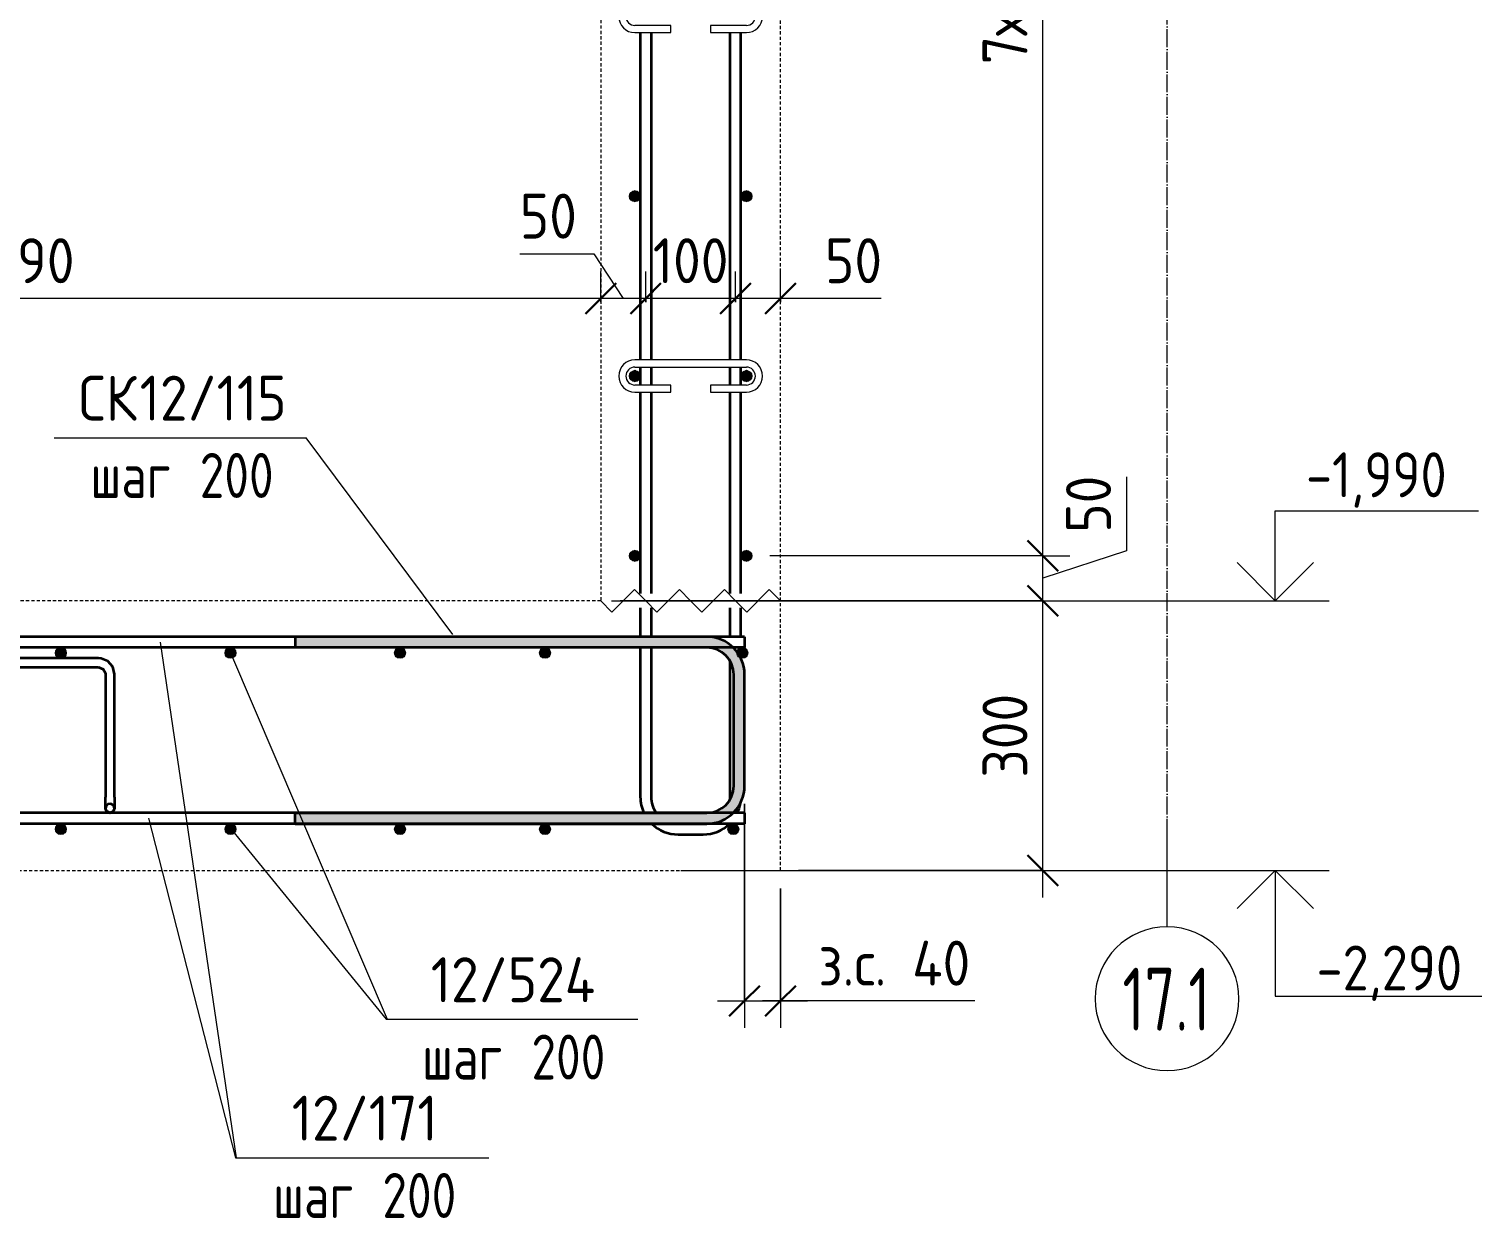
# Model space of a CAD drawing. Header units: millimetres. Extents: x -35709 to -15218, y -2926 to 78616.
# Drawn here: x -19999 to -18382, y -2677 to -1354 of the extents above; entities that cross this region are included whole.
import ezdxf

# ---------------------------------------------------------------- set-up
doc = ezdxf.new("R2010")
doc.units = ezdxf.units.MM
doc.linetypes.add('01 Штриховая _4 мм_', pattern=[6, 3.5, -2.5])
doc.linetypes.add('02 Штрихпунктирная _20 мм_', pattern=[25, 20, -2.5, 0, -2.5])
for name, color, linetype, lineweight in [('AA_Dim', 7, 'Continuous', 9), ('AA_Dim-20', 7, 'Continuous', 9), ('AA_Oformlenie', 7, 'Continuous', 9), ('AA_Vinoska', 7, 'Continuous', 9), ('AA_Visotnaya otmetka', 7, 'Continuous', 9), ('KR_Armatura', 7, 'Continuous', 20), ('KR_Armatura_Tonkie', 7, 'Continuous', 20), ('Оси', 7, 'Continuous', 9)]:
    doc.layers.add(name, color=color, linetype=linetype, lineweight=lineweight)
doc.layers.add('AF_Stena_Опалубка', color=7, linetype='Continuous', lineweight=20, true_color=0x0063c6)
doc.layers.add('KR_Fundament', color=7, linetype='Continuous', lineweight=20, true_color=0x804000)
doc.styles.add('ISOCPEUR_1', font='isocpeur.TTF', dxfattribs={"width": 0.9, "height": 50})
doc.styles.add('ISOCPEUR_2', font='isocpeur.TTF', dxfattribs={"width": 0.8, "height": 50})
doc.styles.add('ISOCPEUR_3', font='isocpeur.TTF', dxfattribs={"width": 0.7, "height": 70})
doc.styles.add('ISOCPEUR_4', font='isocpeur.TTF', dxfattribs={"width": 0.85, "height": 50})
doc.dimstyles.new('00_Точн_3_знака__прозр_', dxfattribs={"dimscale": 304.8, "dimtxt": 50.137748, "dimasz": 0.111549, "dimexe": 0.098425, "dimexo": 0.065617, "dimgap": 0.006562, "dimtad": 1, "dimdec": 3, "dimrnd": 0.001, "dimdsep": 46, "dimtxsty": 'ISOCPEUR_1', "dimblk1": 'OBLIQUE', "dimblk2": 'OBLIQUE', "dimsah": 1, "dimcen": 0.09, "dimdle": 0.098425, "dimazin": 0, "dimtfac": 1, "dimtdec": 4, "dimtix": 1, "dimtmove": 0, "dimatfit": 3, "dimfxl": 1, "dimtvp": 1, "dimtolj": 1, "dimtzin": 0, "dimlwd": 18, "dimlwe": 18, "dimarcsym": 2})
doc.dimstyles.new('00_Точн_3_знака__прозр__1', dxfattribs={"dimscale": 304.8, "dimtxt": 50.137748, "dimasz": 0.111549, "dimexe": 0.098425, "dimexo": 0.065617, "dimgap": 0.006562, "dimtad": 1, "dimdec": 3, "dimrnd": 0.001, "dimdsep": 46, "dimtxsty": 'ISOCPEUR_1', "dimblk1": 'OBLIQUE', "dimblk2": 'OBLIQUE', "dimsah": 1, "dimcen": 0.09, "dimdle": 0.098425, "dimazin": 0, "dimtfac": 1, "dimtdec": 4, "dimtix": 1, "dimtmove": 1, "dimatfit": 3, "dimfxl": 1, "dimtvp": 1, "dimtolj": 1, "dimtzin": 0, "dimlwd": 18, "dimlwe": 18, "dimarcsym": 2})

# ---------------------------------------------------------------- blocks, each defined once
blk = doc.blocks.new('261_Лягушка _НесАрм_РабПлоск_ - 10 А240-3854957-Б-Б Арм')
at = {"layer": 'KR_Armatura', "lineweight": 35}
for start, end in [(90, 270), (270, 90)]:
    blk.add_arc((-77081.1, -2221), 5, start, end, dxfattribs=at)
at = {"layer": 'KR_Armatura_Tonkie', "lineweight": 35}
for p, q in [((-77093.6, -2054), (-77258.6, -2054)), ((-77258.6, -2064), (-77093.6, -2064)), ((-77276.1, -2071.5), (-77276.1, -2208.5)), ((-77266.1, -2208.5), (-77266.1, -2071.5)), ((-77086.1, -2071.5), (-77086.1, -2208.5)), ((-77076.1, -2208.5), (-77076.1, -2071.5))]:
    blk.add_line(p, q, dxfattribs=at)
at = {"layer": 'KR_Armatura_Tonkie', "lineweight": 35, "flags": 128}
for points in [[(-77258.6, -2054), (-77266.6, -2055.9), (-77272.8, -2061.3), (-77275.9, -2069), (-77276.1, -2071.5)], [(-77266.1, -2071.5), (-77264.2, -2066.5), (-77259.4, -2064.1), (-77258.6, -2064)], [(-77076.1, -2071.5), (-77078, -2063.5), (-77083.4, -2057.3), (-77091, -2054.2), (-77093.6, -2054)], [(-77093.6, -2064), (-77088.6, -2065.9), (-77086.1, -2070.6), (-77086.1, -2071.5)], [(-77276.1, -2208.5), (-77276.1, -2215.2), (-77276.1, -2219.8), (-77276.1, -2221)], [(-77266.1, -2221), (-77266.1, -2219.1), (-77266.1, -2213.9), (-77266.1, -2208.5)], [(-77086.1, -2221), (-77086.1, -2219.1), (-77086.1, -2213.9), (-77086.1, -2208.5)], [(-77076.1, -2208.5), (-77076.1, -2215.2), (-77076.1, -2219.8), (-77076.1, -2221)], [(-77081.1, -2226), (-77084.9, -2224.1), (-77086.1, -2221)], [(-77076.1, -2221), (-77077.9, -2224.9), (-77081.1, -2226)]]:
    blk.add_lwpolyline(points, dxfattribs=at)
blk = doc.blocks.new('Последовательность узлов - 3мм масшт20 маскировка-904226-Б-Б Арм')
at = {"layer": 'AA_Oformlenie'}
for p, q in [((-76522.5, -282.5), (-76497.5, -257.5)), ((-76485, -270), (-76497.5, -257.5)), ((-76472.5, -282.5), (-76447.5, -257.5)), ((-76435, -270), (-76447.5, -257.5)), ((-76422.5, -282.5), (-76397.5, -257.5)), ((-76385, -270), (-76397.5, -257.5)), ((-76372.5, -282.5), (-76347.5, -257.5)), ((-76335, -270), (-76347.5, -257.5)), ((-76535, -270), (-76522.5, -282.5)), ((-76485, -270), (-76472.5, -282.5)), ((-76435, -270), (-76422.5, -282.5)), ((-76385, -270), (-76372.5, -282.5))]:
    blk.add_line(p, q, dxfattribs=at)
blk = doc.blocks.new('079_Шпилька _ЭлУзла_ - d8 А240-3883367-Б-Б Арм')
at = {"layer": 'AA_Oformlenie'}
for p, q in [((-76373, -922), (-76497, -922)), ((-76497, -930), (-76373, -930)), ((-76457, -950), (-76497, -950)), ((-76457, -958), (-76457, -950)), ((-76373, -950), (-76413, -950)), ((-76413, -950), (-76413, -958)), ((-76497, -958), (-76457, -958)), ((-76413, -958), (-76373, -958))]:
    blk.add_line(p, q, dxfattribs=at)
for centre, radius, start, end in [((-76497, -940), 18, 90, 270), ((-76497, -940), 10, 90, 270), ((-76373, -940), 18, 270, 90), ((-76373, -940), 10, 270, 90)]:
    blk.add_arc(centre, radius, start, end, dxfattribs=at)
blk = doc.blocks.new('DIMBLOCK80-Б-Б Арм')
at = {"layer": 'AA_Dim-20', "color": 30, "lineweight": 18, "true_color": 0xff8000, "transparency": 16777216}
for p, q in [((-19212.8, -1657.8), (-19212.8, -1623.8)), ((-19162.8, -1657.8), (-19162.8, -1623.8)), ((-19132.8, -1653.8), (-19212.8, -1653.8)), ((-19212.8, -1653.8), (-19212.8, -1657.8)), ((-19133.4, -1653.8), (-19187.8, -1653.8)), ((-19162.8, -1653.8), (-19162.8, -1657.8)), ((-19051, -1653.8), (-19133.4, -1653.8))]:
    blk.add_line(p, q, dxfattribs=at)
at = {"layer": 'AA_Dim-20', "color": 30, "lineweight": 30, "true_color": 0xff8000, "transparency": 16777216}
for p, q in [((-19212.8, -1653.8), (-19195.8, -1636.8)), ((-19162.8, -1653.8), (-19145.8, -1636.8)), ((-19212.8, -1653.8), (-19229.8, -1670.8)), ((-19162.8, -1653.8), (-19179.8, -1670.8))]:
    blk.add_line(p, q, dxfattribs=at)
at = {"layer": 'AA_Dim-20', "color": 0, "lineweight": 18, "transparency": 16777216, "insert": (-19113.4, -1586.7), "char_height": 50, "width": 74.923, "attachment_point": 1, "line_spacing_factor": 1.135194, "style": 'ISOCPEUR_1'}
blk.add_mtext('50', dxfattribs=at)
blk = doc.blocks.new('_Oblique')
at = {"color": 0, "linetype": 'ByBlock', "lineweight": -2}
blk.add_line((-0.5, -0.5), (0.5, 0.5), dxfattribs=at)
blk = doc.blocks.new('DIMBLOCK81-Б-Б Арм')
at = {"layer": 'AA_Dim-20', "color": 30, "lineweight": 18, "true_color": 0xff8000, "transparency": 16777216}
for p, q in [((-19312.8, -1657.8), (-19312.8, -1623.8)), ((-19212.8, -1657.8), (-19212.8, -1623.8)), ((-19212.8, -1653.8), (-19312.8, -1653.8)), ((-19312.8, -1653.8), (-19312.8, -1657.8)), ((-19212.8, -1653.8), (-19212.8, -1657.8))]:
    blk.add_line(p, q, dxfattribs=at)
at = {"layer": 'AA_Dim-20', "color": 30, "lineweight": 30, "true_color": 0xff8000, "transparency": 16777216}
for p, q in [((-19312.8, -1653.8), (-19295.8, -1636.8)), ((-19212.8, -1653.8), (-19195.8, -1636.8)), ((-19312.8, -1653.8), (-19329.8, -1670.8)), ((-19212.8, -1653.8), (-19229.8, -1670.8))]:
    blk.add_line(p, q, dxfattribs=at)
at = {"layer": 'AA_Dim-20', "color": 0, "lineweight": 18, "transparency": 16777216, "insert": (-19304.9, -1586.7), "char_height": 50, "width": 101.032, "attachment_point": 1, "line_spacing_factor": 1.135194, "style": 'ISOCPEUR_1'}
blk.add_mtext('100', dxfattribs=at)
blk = doc.blocks.new('DIMBLOCK82-Б-Б Арм')
at = {"layer": 'AA_Dim-20', "color": 30, "lineweight": 18, "true_color": 0xff8000, "transparency": 16777216}
for p, q in [((-19452.9, -1604.2), (-19370.4, -1604.2)), ((-19370.4, -1604.2), (-19337.8, -1653.8)), ((-19362.8, -1657.8), (-19362.8, -1623.8)), ((-19312.8, -1657.8), (-19312.8, -1623.8)), ((-19312.8, -1653.8), (-19362.8, -1653.8)), ((-19362.8, -1653.8), (-19362.8, -1657.8)), ((-19312.8, -1653.8), (-19312.8, -1657.8))]:
    blk.add_line(p, q, dxfattribs=at)
at = {"layer": 'AA_Dim-20', "color": 30, "lineweight": 30, "true_color": 0xff8000, "transparency": 16777216}
for p, q in [((-19362.8, -1653.8), (-19345.8, -1636.8)), ((-19312.8, -1653.8), (-19295.8, -1636.8)), ((-19362.8, -1653.8), (-19379.8, -1670.8)), ((-19312.8, -1653.8), (-19329.8, -1670.8))]:
    blk.add_line(p, q, dxfattribs=at)
at = {"layer": 'AA_Dim-20', "color": 0, "lineweight": 18, "transparency": 16777216, "insert": (-19452.9, -1537.1), "char_height": 50, "width": 74.923, "attachment_point": 1, "line_spacing_factor": 1.135194, "style": 'ISOCPEUR_1'}
blk.add_mtext('50', dxfattribs=at)
blk = doc.blocks.new('DIMBLOCK83-Б-Б Арм')
at = {"layer": 'AA_Dim-20', "color": 30, "lineweight": 18, "true_color": 0xff8000, "transparency": 16777216}
for p, q in [((-20652.8, -1657.8), (-20652.8, -1623.8)), ((-19362.8, -1657.8), (-19362.8, -1623.8)), ((-19362.8, -1653.8), (-20652.8, -1653.8)), ((-20652.8, -1653.8), (-20652.8, -1657.8)), ((-19362.8, -1653.8), (-19362.8, -1657.8))]:
    blk.add_line(p, q, dxfattribs=at)
at = {"layer": 'AA_Dim-20', "color": 30, "lineweight": 30, "true_color": 0xff8000, "transparency": 16777216}
for p, q in [((-20652.8, -1653.8), (-20635.8, -1636.8)), ((-19362.8, -1653.8), (-19345.8, -1636.8)), ((-20652.8, -1653.8), (-20669.8, -1670.8)), ((-19362.8, -1653.8), (-19379.8, -1670.8))]:
    blk.add_line(p, q, dxfattribs=at)
at = {"layer": 'AA_Dim-20', "color": 0, "lineweight": 18, "transparency": 16777216, "insert": (-20065.5, -1586.7), "char_height": 50, "width": 138.494, "attachment_point": 1, "line_spacing_factor": 1.135194, "style": 'ISOCPEUR_1'}
blk.add_mtext('1290', dxfattribs=at)
blk = doc.blocks.new('DIMBLOCK88-Б-Б Арм')
at = {"layer": 'AA_Dim-20', "color": 30, "lineweight": 30, "true_color": 0xff8000, "transparency": 16777216}
for p, q in [((-18871, -1940), (-18888, -1923)), ((-18871, -1940), (-18854, -1957)), ((-18871, -1990), (-18888, -1973)), ((-18871, -1990), (-18854, -2007)), ((-18871, -2290), (-18888, -2273)), ((-18871, -2290), (-18854, -2307))]:
    blk.add_line(p, q, dxfattribs=at)
at = {"layer": 'AA_Dim-20', "color": 30, "lineweight": 18, "true_color": 0xff8000, "transparency": 16777216}
for p, q in [((-18871, -1940), (-19174.8, -1940)), ((-18871, -1940), (-18841, -1940)), ((-18871, -1990), (-19341.1, -1990)), ((-18871, -2320), (-18871, -1990)), ((-18871, -1990), (-18841, -1990)), ((-18871, -2290), (-19142.8, -2290)), ((-18871, -2290), (-18841, -2290))]:
    blk.add_line(p, q, dxfattribs=at)
at = {"layer": 'AA_Dim-20', "color": 0, "lineweight": 18, "transparency": 16777216, "insert": (-18938.1, -2186.8), "char_height": 50, "width": 112.384, "attachment_point": 1, "rotation": 90, "line_spacing_factor": 1.135194, "style": 'ISOCPEUR_1'}
blk.add_mtext('300', dxfattribs=at)
blk = doc.blocks.new('_None')
blk = doc.blocks.new('DIMBLOCK89-Б-Б Арм')
at = {"layer": 'AA_Dim-20', "color": 30, "lineweight": 18, "true_color": 0xff8000, "transparency": 16777216}
for p, q in [((-18778, -1852), (-18778, -1934.4)), ((-18778, -1934.4), (-18871, -1965)), ((-18871, -1940), (-19174.8, -1940)), ((-18871, -1990), (-18871, -1940)), ((-18871, -1940), (-18841, -1940)), ((-18871, -1990), (-19341.1, -1990)), ((-18871, -1990), (-18841, -1990))]:
    blk.add_line(p, q, dxfattribs=at)
at = {"layer": 'AA_Dim-20', "color": 30, "lineweight": 30, "true_color": 0xff8000, "transparency": 16777216}
for p, q in [((-18871, -1940), (-18888, -1923)), ((-18871, -1940), (-18854, -1957)), ((-18871, -1990), (-18888, -1973)), ((-18871, -1990), (-18854, -2007))]:
    blk.add_line(p, q, dxfattribs=at)
at = {"layer": 'AA_Dim-20', "color": 0, "lineweight": 18, "transparency": 16777216, "insert": (-18845.1, -1914.4), "char_height": 50, "width": 74.923, "attachment_point": 1, "rotation": 90, "line_spacing_factor": 1.135194, "style": 'ISOCPEUR_1'}
blk.add_mtext('50', dxfattribs=at)
blk = doc.blocks.new('DIMBLOCK90-Б-Б Арм')
at = {"layer": 'AA_Dim-20', "color": 30, "lineweight": 30, "true_color": 0xff8000, "transparency": 16777216}
for p, q in [((-18871, -420), (-18888, -403)), ((-18871, -420), (-18854, -437)), ((-18871, -540), (-18888, -523)), ((-18871, -540), (-18854, -557)), ((-18871, -1940), (-18888, -1923)), ((-18871, -1940), (-18854, -1957))]:
    blk.add_line(p, q, dxfattribs=at)
at = {"layer": 'AA_Dim-20', "color": 30, "lineweight": 18, "true_color": 0xff8000, "transparency": 16777216}
for p, q in [((-18871, -420), (-19174.8, -420)), ((-18871, -420), (-18841, -420)), ((-18871, -540), (-19174.8, -540)), ((-18871, -1940), (-18871, -540)), ((-18871, -540), (-18841, -540)), ((-18871, -1940), (-19174.8, -1940)), ((-18871, -1940), (-18841, -1940))]:
    blk.add_line(p, q, dxfattribs=at)
at = {"layer": 'AA_Dim-20', "color": 0, "lineweight": 18, "transparency": 16777216, "insert": (-18938.1, -1393.3), "char_height": 50, "width": 367.803, "attachment_point": 1, "rotation": 90, "line_spacing_factor": 1.135194, "style": 'ISOCPEUR_1'}
blk.add_mtext('7х200=1400', dxfattribs=at)
blk = doc.blocks.new('042_М_Арматуры - Диам длина поз _ Комментарий-2260297-Б-Б Арм')
at = {"layer": 'AA_Vinoska'}
blk.add_line((-76939.7, -2609.6), (-76659.7, -2609.6), dxfattribs=at)
blk = doc.blocks.new('Ось сетки - d_4мм-2765513-Б-Б Арм')
at = {"layer": 'Оси', "color": 12, "true_color": 0xc80000}
for start, end in [(0, 180), (0, 180), (180, 360), (180, 360)]:
    blk.add_arc((-75905, -2432.7), 80, start, end, dxfattribs=at)
blk = doc.blocks.new('Высотные отметки - Стрелка вверх-400292-Б-Б Арм')
at = {"layer": 'AA_Vinoska'}
for p, q in [((-75784.6, -1890), (-75558.6, -1890)), ((-75784.6, -1990), (-75784.6, -1890)), ((-75784.6, -1990), (-75827.1, -1947.6)), ((-75784.6, -1990), (-75742.2, -1947.6)), ((-75844.6, -1990), (-75724.6, -1990))]:
    blk.add_line(p, q, dxfattribs=at)
blk = doc.blocks.new('Высотные отметки - Стрелка вниз высокая-400290-Б-Б Арм')
at = {"layer": 'AA_Vinoska'}
for p, q in [((-75844.6, -2290), (-75724.6, -2290)), ((-75784.6, -2290), (-75827.1, -2332.4)), ((-75784.6, -2290), (-75784.6, -2430)), ((-75784.6, -2290), (-75742.2, -2332.4)), ((-75784.6, -2430), (-75554.6, -2430))]:
    blk.add_line(p, q, dxfattribs=at)
blk = doc.blocks.new('DIMBLOCK102-Б-Б Арм')
at = {"layer": 'AA_Dim-20', "color": 30, "lineweight": 18, "true_color": 0xff8000, "transparency": 16777216}
for p, q in [((-19202.8, -2216), (-19202.8, -2465.2)), ((-19202.8, -2435.2), (-19202.8, -2216)), ((-19162.8, -2310), (-19162.8, -2465.2)), ((-19162.8, -2435.2), (-19162.8, -2310)), ((-19232.8, -2435.2), (-19132.8, -2435.2)), ((-19140.7, -2435.2), (-19182.8, -2435.2)), ((-18946.7, -2435.2), (-19140.7, -2435.2))]:
    blk.add_line(p, q, dxfattribs=at)
at = {"layer": 'AA_Dim-20', "color": 30, "lineweight": 30, "true_color": 0xff8000, "transparency": 16777216}
for p, q in [((-19202.8, -2435.2), (-19185.8, -2418.2)), ((-19162.8, -2435.2), (-19145.8, -2418.2)), ((-19202.8, -2435.2), (-19219.8, -2452.2)), ((-19162.8, -2435.2), (-19179.8, -2452.2))]:
    blk.add_line(p, q, dxfattribs=at)
at = {"layer": 'AA_Dim-20', "color": 0, "lineweight": 18, "transparency": 16777216, "insert": (-19120.7, -2368.1), "char_height": 50, "width": 208.876, "attachment_point": 1, "line_spacing_factor": 1.135194, "style": 'ISOCPEUR_1'}
blk.add_mtext('з.с. 40', dxfattribs=at)

msp = doc.modelspace()

# ---------------------------------------------------------------- hatches: boundary and pattern name
at = {"layer": 'KR_Armatura', "lineweight": 9}
h = msp.add_hatch(color=256, dxfattribs=at)
edge = h.paths.add_edge_path()
edge.add_arc((-19324.7974, -1540), 6, 0, 360)
for points in [[(-19324.7974, -1546), (-19319.6012, -1543), (-19319.6012, -1537), (-19324.7974, -1534), (-19329.9935, -1537), (-19329.9935, -1543)], [(-19200.7974, -1546), (-19195.6012, -1543), (-19195.6012, -1537), (-19200.7974, -1534), (-19205.9935, -1537), (-19205.9935, -1543)], [(-19324.7974, -1746), (-19319.6012, -1743), (-19319.6012, -1737), (-19324.7974, -1734), (-19329.9935, -1737), (-19329.9935, -1743)], [(-19200.7974, -1746), (-19195.6012, -1743), (-19195.6012, -1737), (-19200.7974, -1734), (-19205.9935, -1737), (-19205.9935, -1743)], [(-19324.7974, -1946), (-19319.6012, -1943), (-19319.6012, -1937), (-19324.7974, -1934), (-19329.9935, -1937), (-19329.9935, -1943)], [(-19200.7974, -1946), (-19195.6012, -1943), (-19195.6012, -1937), (-19200.7974, -1934), (-19205.9935, -1937), (-19205.9935, -1943)]]:
    msp.add_hatch(color=256, dxfattribs=at).paths.add_polyline_path(points)
h = msp.add_hatch(color=256, dxfattribs=at)
edge = h.paths.add_edge_path()
edge.add_arc((-19200.7974, -1540), 6, 0, 360)
h = msp.add_hatch(color=256, dxfattribs=at)
edge = h.paths.add_edge_path()
edge.add_arc((-19324.7974, -1740), 6, 0, 360)
h = msp.add_hatch(color=256, dxfattribs=at)
edge = h.paths.add_edge_path()
edge.add_arc((-19200.7974, -1740), 6, 0, 360)
h = msp.add_hatch(color=256, dxfattribs=at)
edge = h.paths.add_edge_path()
edge.add_arc((-19324.7974, -1940), 6, 0, 360)
h = msp.add_hatch(color=256, dxfattribs=at)
edge = h.paths.add_edge_path()
edge.add_arc((-19200.7974, -1940), 6, 0, 360)
at = {"layer": 'KR_Armatura'}
h = msp.add_hatch(color=256, dxfattribs=at)
edge = h.paths.add_edge_path()
edge.add_arc((-19963.464, -2048), 6, 0, 360)
for points in [[(-19966.464, -2053.1962), (-19960.464, -2053.1962), (-19957.464, -2048), (-19960.464, -2042.8038), (-19966.464, -2042.8038), (-19969.464, -2048)], [(-19777.7974, -2053.1962), (-19771.7974, -2053.1962), (-19768.7974, -2048), (-19771.7974, -2042.8038), (-19777.7974, -2042.8038), (-19780.7974, -2048)], [(-19589.1307, -2053.1962), (-19583.1307, -2053.1962), (-19580.1307, -2048), (-19583.1307, -2042.8038), (-19589.1307, -2042.8038), (-19592.1307, -2048)], [(-19427.7974, -2053.1962), (-19421.7974, -2053.1962), (-19418.7974, -2048), (-19421.7974, -2042.8038), (-19427.7974, -2042.8038), (-19430.7974, -2048)], [(-19208.2974, -2053.1962), (-19202.2974, -2053.1962), (-19199.2974, -2048), (-19202.2974, -2042.8038), (-19208.2974, -2042.8038), (-19211.2974, -2048)], [(-19966.464, -2249.1962), (-19960.464, -2249.1962), (-19957.464, -2244), (-19960.464, -2238.8038), (-19966.464, -2238.8038), (-19969.464, -2244)], [(-19777.7974, -2249.1962), (-19771.7974, -2249.1962), (-19768.7974, -2244), (-19771.7974, -2238.8038), (-19777.7974, -2238.8038), (-19780.7974, -2244)], [(-19589.1307, -2249.1962), (-19583.1307, -2249.1962), (-19580.1307, -2244), (-19583.1307, -2238.8038), (-19589.1307, -2238.8038), (-19592.1307, -2244)], [(-19427.7974, -2249.1962), (-19421.7974, -2249.1962), (-19418.7974, -2244), (-19421.7974, -2238.8038), (-19427.7974, -2238.8038), (-19430.7974, -2244)], [(-19218.2974, -2249.1962), (-19212.2974, -2249.1962), (-19209.2974, -2244), (-19212.2974, -2238.8038), (-19218.2974, -2238.8038), (-19221.2974, -2244)]]:
    msp.add_hatch(color=256, dxfattribs=at).paths.add_polyline_path(points)
h = msp.add_hatch(color=256, dxfattribs=at)
edge = h.paths.add_edge_path()
edge.add_arc((-19774.7974, -2048), 6, 0, 360)
h = msp.add_hatch(color=256, dxfattribs=at)
edge = h.paths.add_edge_path()
edge.add_arc((-19586.1307, -2048), 6, 0, 360)
h = msp.add_hatch(color=256, dxfattribs=at)
edge = h.paths.add_edge_path()
edge.add_arc((-19424.7974, -2048), 6, 0, 360)
h = msp.add_hatch(color=256, dxfattribs=at)
edge = h.paths.add_edge_path()
edge.add_arc((-19205.2974, -2048), 6, 0, 360)
h = msp.add_hatch(color=256, dxfattribs=at)
edge = h.paths.add_edge_path()
edge.add_arc((-19963.464, -2244), 6, 0, 360)
h = msp.add_hatch(color=256, dxfattribs=at)
edge = h.paths.add_edge_path()
edge.add_arc((-19774.7974, -2244), 6, 0, 360)
h = msp.add_hatch(color=256, dxfattribs=at)
edge = h.paths.add_edge_path()
edge.add_arc((-19586.1307, -2244), 6, 0, 360)
h = msp.add_hatch(color=256, dxfattribs=at)
edge = h.paths.add_edge_path()
edge.add_arc((-19424.7974, -2244), 6, 0, 360)
h = msp.add_hatch(color=256, dxfattribs=at)
edge = h.paths.add_edge_path()
edge.add_arc((-19215.2974, -2244), 6, 0, 360)
at = {"layer": 'KR_Armatura_Tonkie'}
for points in [[(-19702.7974, -2042), (-19244.7974, -2042), (-19244.7974, -2030), (-19702.7974, -2030)], [(-19202.7974, -2072), (-19204.2285, -2061.1296), (-19208.4243, -2051), (-19215.0989, -2042.3015), (-19223.7974, -2035.6269), (-19233.927, -2031.4311), (-19244.7974, -2030), (-19244.7974, -2042), (-19237.0328, -2043.0222), (-19229.7974, -2046.0192), (-19223.5842, -2050.7868), (-19218.8166, -2057), (-19215.8196, -2064.2354), (-19214.7974, -2072)], [(-19202.7974, -2196), (-19202.7974, -2072), (-19214.7974, -2072), (-19214.7974, -2196)], [(-19244.7974, -2238), (-19233.927, -2236.5689), (-19223.7974, -2232.3731), (-19215.0989, -2225.6985), (-19208.4243, -2217), (-19204.2285, -2206.8704), (-19202.7974, -2196), (-19214.7974, -2196), (-19215.8196, -2203.7646), (-19218.8166, -2211), (-19223.5842, -2217.2132), (-19229.7974, -2221.9808), (-19237.0328, -2224.9778), (-19244.7974, -2226)], [(-19702.7974, -2238), (-19244.7974, -2238), (-19244.7974, -2226), (-19702.7974, -2226)]]:
    msp.add_hatch(color=256, dxfattribs=at).paths.add_polyline_path(points)

# ---------------------------------------------------------------- linework, layer by layer
at = {"layer": 'AA_Vinoska'}
for p, q in [((-19527.2385, -2027.3859), (-19690.7192, -1808.5966)), ((-19853.0021, -2036), (-19768.5368, -2609.5777)), ((-19774.6034, -2048), (-19600.6052, -2455.5828)), ((-19866.1141, -2231.7277), (-19768.9846, -2609.5777)), ((-19773.9167, -2244), (-19601.6604, -2455.5828)), ((-19600.6052, -2455.5828), (-19601.6604, -2455.5828)), ((-19768.9846, -2609.5777), (-19767.4928, -2609.5777)), ((-19768.5368, -2609.5777), (-19767.4928, -2609.5777))]:
    msp.add_line(p, q, dxfattribs=at)
at = {"layer": 'AA_Visotnaya otmetka', "color": 92, "true_color": 0x00cc00}
for p, q in [((-19350.6962, -1990), (-18751.9914, -1990)), ((-18751.9914, -1990), (-18612.4285, -1990))]:
    msp.add_line(p, q, dxfattribs=at)
at = {"layer": 'AA_Visotnaya otmetka'}
for p, q in [((-19273.8354, -2290), (-19067.525, -2290)), ((-19067.525, -2290), (-18612.4285, -2290))]:
    msp.add_line(p, q, dxfattribs=at)
at = {"layer": 'AF_Stena_Опалубка', "linetype": '01 Штриховая _4 мм_'}
for p, q in [((-19362.7974, -270), (-19362.7974, -1990)), ((-19162.7974, -1990), (-19162.7974, -270))]:
    msp.add_line(p, q, dxfattribs=at)
at = {"layer": 'KR_Armatura', "lineweight": 9}
for p, q in [((-19324.7974, -1534), (-19329.9935, -1537)), ((-19319.6012, -1537), (-19324.7974, -1534)), ((-19200.7974, -1534), (-19205.9935, -1537)), ((-19195.6012, -1537), (-19200.7974, -1534)), ((-19329.9935, -1537), (-19329.9935, -1543)), ((-19329.9935, -1543), (-19324.7974, -1546)), ((-19324.7974, -1546), (-19319.6012, -1543)), ((-19319.6012, -1543), (-19319.6012, -1537)), ((-19205.9935, -1537), (-19205.9935, -1543)), ((-19205.9935, -1543), (-19200.7974, -1546)), ((-19200.7974, -1546), (-19195.6012, -1543)), ((-19195.6012, -1543), (-19195.6012, -1537)), ((-19324.7974, -1734), (-19329.9935, -1737)), ((-19329.9935, -1737), (-19329.9935, -1743)), ((-19329.9935, -1743), (-19324.7974, -1746)), ((-19319.6012, -1737), (-19324.7974, -1734)), ((-19324.7974, -1746), (-19319.6012, -1743)), ((-19319.6012, -1743), (-19319.6012, -1737)), ((-19200.7974, -1734), (-19205.9935, -1737)), ((-19205.9935, -1737), (-19205.9935, -1743)), ((-19205.9935, -1743), (-19200.7974, -1746)), ((-19195.6012, -1737), (-19200.7974, -1734)), ((-19200.7974, -1746), (-19195.6012, -1743)), ((-19195.6012, -1743), (-19195.6012, -1737)), ((-19324.7974, -1934), (-19329.9935, -1937)), ((-19329.9935, -1937), (-19329.9935, -1943)), ((-19319.6012, -1937), (-19324.7974, -1934)), ((-19319.6012, -1943), (-19319.6012, -1937)), ((-19200.7974, -1934), (-19205.9935, -1937)), ((-19205.9935, -1937), (-19205.9935, -1943)), ((-19195.6012, -1937), (-19200.7974, -1934)), ((-19195.6012, -1943), (-19195.6012, -1937)), ((-19329.9935, -1943), (-19324.7974, -1946)), ((-19324.7974, -1946), (-19319.6012, -1943)), ((-19205.9935, -1943), (-19200.7974, -1946)), ((-19200.7974, -1946), (-19195.6012, -1943))]:
    msp.add_line(p, q, dxfattribs=at)
at = {"layer": 'KR_Armatura'}
for p, q in [((-19966.464, -2042.8038), (-19969.464, -2048)), ((-19969.464, -2048), (-19966.464, -2053.1962)), ((-19960.464, -2042.8038), (-19966.464, -2042.8038)), ((-19957.464, -2048), (-19960.464, -2042.8038)), ((-19960.464, -2053.1962), (-19957.464, -2048)), ((-19777.7974, -2042.8038), (-19780.7974, -2048)), ((-19780.7974, -2048), (-19777.7974, -2053.1962)), ((-19771.7974, -2042.8038), (-19777.7974, -2042.8038)), ((-19768.7974, -2048), (-19771.7974, -2042.8038)), ((-19771.7974, -2053.1962), (-19768.7974, -2048)), ((-19589.1307, -2042.8038), (-19592.1307, -2048)), ((-19592.1307, -2048), (-19589.1307, -2053.1962)), ((-19583.1307, -2042.8038), (-19589.1307, -2042.8038)), ((-19580.1307, -2048), (-19583.1307, -2042.8038)), ((-19583.1307, -2053.1962), (-19580.1307, -2048)), ((-19427.7974, -2042.8038), (-19430.7974, -2048)), ((-19430.7974, -2048), (-19427.7974, -2053.1962)), ((-19421.7974, -2042.8038), (-19427.7974, -2042.8038)), ((-19418.7974, -2048), (-19421.7974, -2042.8038)), ((-19421.7974, -2053.1962), (-19418.7974, -2048)), ((-19208.2974, -2042.8038), (-19211.2974, -2048)), ((-19211.2974, -2048), (-19208.2974, -2053.1962)), ((-19202.2974, -2042.8038), (-19208.2974, -2042.8038)), ((-19199.2974, -2048), (-19202.2974, -2042.8038)), ((-19202.2974, -2053.1962), (-19199.2974, -2048)), ((-19966.464, -2053.1962), (-19960.464, -2053.1962)), ((-19777.7974, -2053.1962), (-19771.7974, -2053.1962)), ((-19589.1307, -2053.1962), (-19583.1307, -2053.1962)), ((-19427.7974, -2053.1962), (-19421.7974, -2053.1962)), ((-19208.2974, -2053.1962), (-19202.2974, -2053.1962)), ((-19966.464, -2238.8038), (-19969.464, -2244)), ((-19969.464, -2244), (-19966.464, -2249.1962)), ((-19960.464, -2238.8038), (-19966.464, -2238.8038)), ((-19957.464, -2244), (-19960.464, -2238.8038)), ((-19960.464, -2249.1962), (-19957.464, -2244)), ((-19777.7974, -2238.8038), (-19780.7974, -2244)), ((-19780.7974, -2244), (-19777.7974, -2249.1962)), ((-19771.7974, -2238.8038), (-19777.7974, -2238.8038)), ((-19768.7974, -2244), (-19771.7974, -2238.8038)), ((-19771.7974, -2249.1962), (-19768.7974, -2244)), ((-19589.1307, -2238.8038), (-19592.1307, -2244)), ((-19592.1307, -2244), (-19589.1307, -2249.1962)), ((-19583.1307, -2238.8038), (-19589.1307, -2238.8038)), ((-19580.1307, -2244), (-19583.1307, -2238.8038)), ((-19583.1307, -2249.1962), (-19580.1307, -2244)), ((-19427.7974, -2238.8038), (-19430.7974, -2244)), ((-19430.7974, -2244), (-19427.7974, -2249.1962)), ((-19421.7974, -2238.8038), (-19427.7974, -2238.8038)), ((-19418.7974, -2244), (-19421.7974, -2238.8038)), ((-19421.7974, -2249.1962), (-19418.7974, -2244)), ((-19218.2974, -2238.8038), (-19221.2974, -2244)), ((-19221.2974, -2244), (-19218.2974, -2249.1962)), ((-19212.2974, -2238.8038), (-19218.2974, -2238.8038)), ((-19209.2974, -2244), (-19212.2974, -2238.8038)), ((-19212.2974, -2249.1962), (-19209.2974, -2244)), ((-19966.464, -2249.1962), (-19960.464, -2249.1962)), ((-19777.7974, -2249.1962), (-19771.7974, -2249.1962)), ((-19589.1307, -2249.1962), (-19583.1307, -2249.1962)), ((-19427.7974, -2249.1962), (-19421.7974, -2249.1962)), ((-19218.2974, -2249.1962), (-19212.2974, -2249.1962))]:
    msp.add_line(p, q, dxfattribs=at)
at = {"layer": 'KR_Armatura', "lineweight": 9}
for centre in [(-19324.7974, -1540), (-19200.7974, -1540), (-19324.7974, -1740), (-19200.7974, -1740), (-19324.7974, -1940), (-19200.7974, -1940)]:
    msp.add_circle(centre, 6, dxfattribs=at)
at = {"layer": 'KR_Armatura'}
for centre in [(-19963.464, -2048), (-19774.7974, -2048), (-19586.1307, -2048), (-19424.7974, -2048), (-19205.2974, -2048), (-19963.464, -2244), (-19774.7974, -2244), (-19586.1307, -2244), (-19424.7974, -2244), (-19215.2974, -2244)]:
    msp.add_circle(centre, 6, dxfattribs=at)
at = {"layer": 'KR_Armatura_Tonkie', "lineweight": 35}
for p, q in [((-19318.7974, -1358), (-19318.7974, -1722)), ((-19306.7974, -1358), (-19306.7974, -1722)), ((-19218.7974, -1722), (-19218.7974, -1358)), ((-19206.7974, -1722), (-19206.7974, -1358)), ((-19318.7974, -1730), (-19318.7974, -1750)), ((-19306.7974, -1730), (-19306.7974, -1750)), ((-19218.7974, -1750), (-19218.7974, -1730)), ((-19206.7974, -1750), (-19206.7974, -1730)), ((-19318.7974, -1758), (-19318.7974, -1982)), ((-19306.7974, -1758), (-19306.7974, -1982)), ((-19218.7974, -1982), (-19218.7974, -1758)), ((-19206.7974, -1982), (-19206.7974, -1758)), ((-19318.7974, -1998), (-19318.7974, -2030)), ((-19306.7974, -1998), (-19306.7974, -2030)), ((-19218.7974, -2030), (-19218.7974, -1998)), ((-19206.7974, -2030), (-19206.7974, -1998)), ((-19202.7974, -2030), (-20912.7974, -2030)), ((-19244.7974, -2030), (-19702.7974, -2030)), ((-19702.7974, -2030), (-19702.7974, -2042)), ((-19202.7974, -2030), (-19202.7974, -2042)), ((-19202.7974, -2042), (-20912.7974, -2042)), ((-19244.7974, -2042), (-19702.7974, -2042)), ((-19318.7974, -2042), (-19318.7974, -2208)), ((-19306.7974, -2042), (-19306.7974, -2208)), ((-19206.7974, -2054.9278), (-19206.7974, -2042)), ((-19218.7974, -2208), (-19218.7974, -2057)), ((-19214.7974, -2196), (-19214.7974, -2072)), ((-19202.7974, -2196), (-19202.7974, -2072)), ((-19202.7974, -2226), (-20912.7974, -2226)), ((-19702.7974, -2226), (-19244.7974, -2226)), ((-19702.7974, -2238), (-19702.7974, -2226)), ((-19202.7974, -2226), (-19202.7974, -2238)), ((-19202.7974, -2238), (-20912.7974, -2238)), ((-19702.7974, -2238), (-19244.7974, -2238)), ((-19276.7974, -2238), (-19248.7974, -2238)), ((-19276.7974, -2250), (-19248.7974, -2250))]:
    msp.add_line(p, q, dxfattribs=at)
for centre, radius, start, end in [((-19244.7974, -2072), 42, 0, 90), ((-19244.7974, -2072), 30, 0, 90), ((-19244.7974, -2196), 30, 270, 360), ((-19244.7974, -2196), 42, 270, 360), ((-19276.7974, -2208), 42, 180, 205.5575739), ((-19276.7974, -2208), 30, 180, 217.2426407), ((-19248.7974, -2208), 30, 353.0626114, 360), ((-19248.7974, -2208), 42, 334.4424261, 349.7397675), ((-19276.7974, -2208), 42, 225.6776046, 270), ((-19248.7974, -2208), 42, 270, 314.3223954)]:
    msp.add_arc(centre, radius, start, end, dxfattribs=at)
at = {"layer": 'KR_Fundament', "linetype": '01 Штриховая _4 мм_'}
for p, q in [((-19362.7974, -1990), (-20652.7974, -1990)), ((-19162.7974, -2290), (-19162.7974, -1990)), ((-20952.7974, -2290), (-19162.7974, -2290))]:
    msp.add_line(p, q, dxfattribs=at)
at = {"layer": 'Оси', "linetype": '02 Штрихпунктирная _20 мм_'}
msp.add_line((-18732.7974, -2252.6769), (-18732.7974, 236.9612), dxfattribs=at)
at = {"layer": 'Оси'}
msp.add_line((-18732.7974, -2352.6769), (-18732.7974, -2252.6769), dxfattribs=at)

# ---------------------------------------------------------------- block references
at = {"layer": 'AA_Oformlenie'}
for name, p in [('079_Шпилька _ЭлУзла_ - d8 А240-3883367-Б-Б Арм', (57172.2026, -400)), ('079_Шпилька _ЭлУзла_ - d8 А240-3883367-Б-Б Арм', (57172.2026, -800)), ('Последовательность узлов - 3мм масшт20 маскировка-904226-Б-Б Арм', (57172.2026, -1720))]:
    msp.add_blockref(name, p, dxfattribs=at)
at = {"layer": 'AA_Vinoska'}
for name, p in [('042_М_Арматуры - Диам длина поз _ Комментарий-2260297-Б-Б Арм', (56968.9762, 800.9811)), ('Высотные отметки - Стрелка вверх-400292-Б-Б Арм', (57172.2026, 0)), ('Высотные отметки - Стрелка вниз высокая-400290-Б-Б Арм', (57172.2026, 0)), ('042_М_Арматуры - Диам длина поз _ Комментарий-2260297-Б-Б Арм', (57338.0351, 153.9949)), ('042_М_Арматуры - Диам длина поз _ Комментарий-2260297-Б-Б Арм', (57172.2026, 0))]:
    msp.add_blockref(name, p, dxfattribs=at)
at = {"layer": 'KR_Armatura_Tonkie', "lineweight": 35}
msp.add_blockref('261_Лягушка _НесАрм_РабПлоск_ - 10 А240-3854957-Б-Б Арм', (57172.2026, 0), dxfattribs=at)
at = {"layer": 'Оси', "color": 12, "true_color": 0xc80000}
msp.add_blockref('Ось сетки - d_4мм-2765513-Б-Б Арм', (57172.2026, 0), dxfattribs=at)

# ---------------------------------------------------------------- texts
at = {"layer": 'AA_Vinoska', "char_height": 50, "attachment_point": 1}
for s, insert, width, style in [('СК', (-19943.6564, -1739.5916), 82.253137, 'ISOCPEUR_1'), ('12/115', (-19875.7908, -1739.5916), 199.139175, 'ISOCPEUR_1'), (' 200', (-19834.3781, -1825.5727), 133.4008, 'ISOCPEUR_2'), ('шаг', (-19930.6864, -1825.5727), 116.7257, 'ISOCPEUR_2'), ('12/524', (-19551.9176, -2386.5778), 226.556887, 'ISOCPEUR_1'), (' 200', (-19465.3192, -2472.5589), 133.4008, 'ISOCPEUR_2'), ('шаг', (-19561.6276, -2472.5589), 116.7257, 'ISOCPEUR_2'), ('12/171', (-19706.5, -2540.5727), 199.139175, 'ISOCPEUR_1'), (' 200', (-19631.1517, -2626.5538), 133.4008, 'ISOCPEUR_2'), ('шаг', (-19727.46, -2626.5538), 116.7257, 'ISOCPEUR_2')]:
    msp.add_mtext(s, dxfattribs=dict(at, insert=insert, width=width, style=style))
at = {"layer": 'AA_Visotnaya otmetka', "color": 92, "true_color": 0x00cc00, "insert": (-18578.1334, -1824.8641), "char_height": 50, "width": 181.691784, "attachment_point": 1, "line_spacing_factor": 1.135194, "style": 'ISOCPEUR_4'}
msp.add_mtext('-1,990', dxfattribs=at)
at = {"layer": 'AA_Visotnaya otmetka', "insert": (-18566.3949, -2373.4636), "char_height": 50, "width": 191.919467, "attachment_point": 1, "line_spacing_factor": 1.135194, "style": 'ISOCPEUR_4'}
msp.add_mtext('-2,290', dxfattribs=at)
at = {"layer": 'Оси', "insert": (-18782.3835, -2398.1848), "char_height": 70, "width": 120.092788, "attachment_point": 1, "style": 'ISOCPEUR_3'}
msp.add_mtext('17.1', dxfattribs=at)

# ---------------------------------------------------------------- dimensions: what is measured, and where the dimension line sits
at = {"layer": 'AA_Dim', "color": 30, "lineweight": 18, "true_color": 0xff8000}
for base, p1, p2, text, override, picture, middle in [((-18870.9594, -540), (-19194.7974, -1940), (-19194.7974, -540), '7х200=1400', {"dimpost": '<>', "dimblk1": 'None', "dimblk2": 'None', "dimsah": 1, "dimfxl": 1400}, 'DIMBLOCK90-Б-Б Арм', (-18897.9594, -1240)), ((-18870.9594, -1990), (-19162.7974, -2290), (-19361.1162, -1990), '300', {"dimpost": '<>', "dimblk1": 'None', "dimblk2": 'None', "dimsah": 1, "dimfxl": 359.625296}, 'DIMBLOCK88-Б-Б Арм', (-18897.9594, -2140))]:
    dim = msp.add_linear_dim(base=base, p1=p1, p2=p2, angle=90, text=text, dimstyle='00_Точн_3_знака__прозр_', override=override, dxfattribs=at)
    dim.commit()
    dim.dimension.update_dxf_attribs({"geometry": picture, "text_midpoint": middle})
for base, p1, p2, override, picture, middle in [((-19362.7974, -1653.8031), (-19312.7974, -1677.8447), (-19362.7974, -1677.8447), {"dimpost": '<>', "dimfxl": 50}, 'DIMBLOCK82-Б-Б Арм', (-19415.3925, -1570.3963)), ((-19212.7974, -1653.8031), (-19162.7974, -1677.8447), (-19212.7974, -1677.8447), {"dimpost": '<>', "dimfxl": 50}, 'DIMBLOCK80-Б-Б Арм', (-19075.9255, -1620.0005)), ((-19162.7974, -2435.2433), (-19202.7974, -2196), (-19162.7974, -2290), {"dimpost": 'з.с. <>', "dimfxl": 102.156742}, 'DIMBLOCK102-Б-Б Арм', (-19016.3063, -2401.4407))]:
    dim = msp.add_linear_dim(base=base, p1=p1, p2=p2, dimstyle='00_Точн_3_знака__прозр__1', override=override, dxfattribs=at)
    dim.commit()
    dim.dimension.update_dxf_attribs({"geometry": picture, "text_midpoint": middle, "dimtype": 160})
for base, p1, p2, override, picture, middle in [((-20652.7974, -1653.8031), (-19362.7974, -1677.8447), (-20652.7974, -1677.8447), {"dimpost": '<>', "dimfxl": 1290}, 'DIMBLOCK83-Б-Б Арм', (-20007.7974, -1626.8031)), ((-19312.7974, -1653.8031), (-19212.7974, -1677.8447), (-19312.7974, -1677.8447), {"dimpost": '<>', "dimfxl": 100}, 'DIMBLOCK81-Б-Б Арм', (-19262.7974, -1626.8031))]:
    dim = msp.add_linear_dim(base=base, p1=p1, p2=p2, dimstyle='00_Точн_3_знака__прозр_', override=override, dxfattribs=at)
    dim.commit()
    dim.dimension.update_dxf_attribs({"geometry": picture, "text_midpoint": middle})
dim = msp.add_linear_dim(base=(-18870.9594, -1940), p1=(-19361.1162, -1990), p2=(-19194.7974, -1940), angle=90, text='50', dimstyle='00_Точн_3_знака__прозр__1', override={"dimpost": '<>', "dimblk1": 'None', "dimblk2": 'None', "dimsah": 1, "dimfxl": 173.671959}, dxfattribs=at)
dim.commit()
dim.dimension.update_dxf_attribs({"geometry": 'DIMBLOCK89-Б-Б Арм', "text_midpoint": (-18811.8149, -1876.9365), "dimtype": 160, "text_rotation": 90})

doc.saveas('drawing.dxf')
